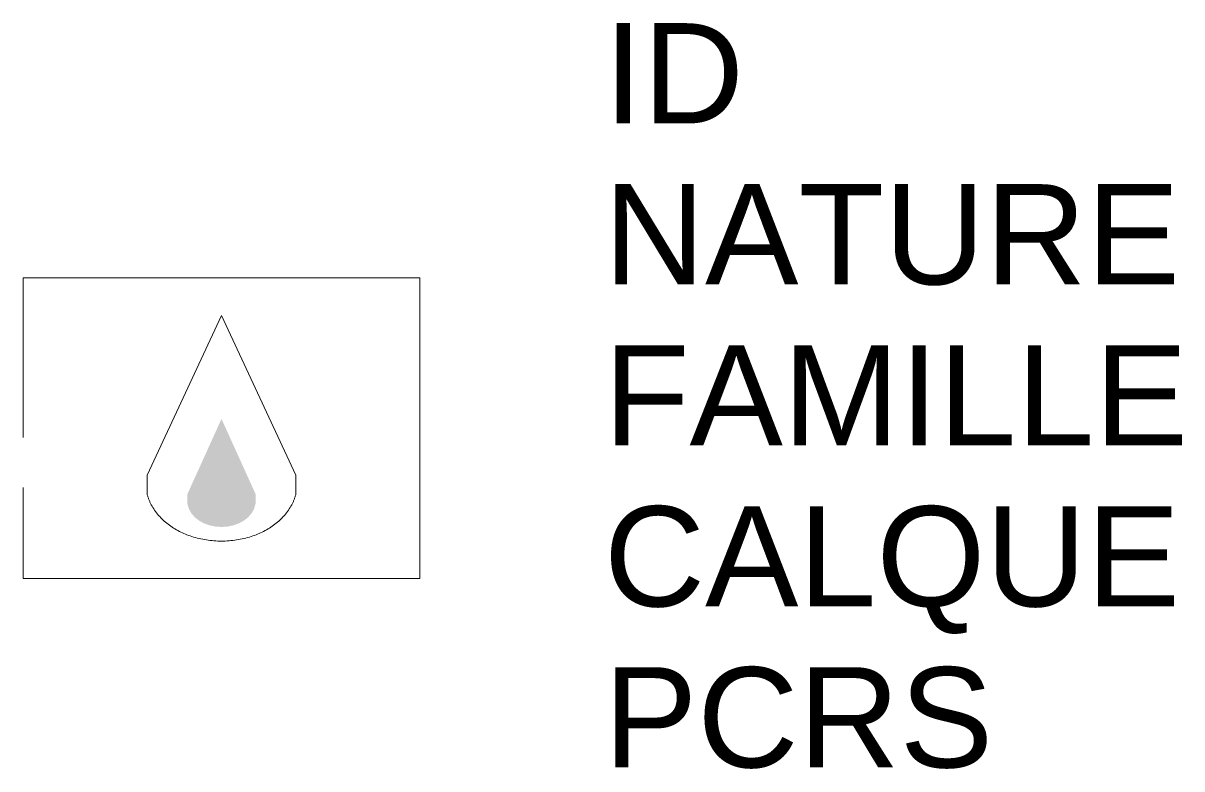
# Model space of a CAD drawing. Header units: metres. Extents: x 3247.65 to 3249.96, y 1838.88 to 1840.37.
import ezdxf

# ---------------------------------------------------------------- set-up
doc = ezdxf.new("R2010")
doc.units = ezdxf.units.M
doc.linetypes.add('Socle_Continu', pattern=[2.5, 2.5, 0])
doc.layers.add('GAZFL_SCS', color=40, linetype='Socle_Continu', lineweight=13)
doc.styles.get("Standard").update_dxf_attribs({"font": 'arial.ttf'})

msp = doc.modelspace()

# ---------------------------------------------------------------- hatches: boundary and pattern name
at = {"layer": 'GAZFL_SCS', "linetype": 'Socle_Continu'}
h = msp.add_hatch(color=256, dxfattribs=at)
edge = h.paths.add_edge_path()
edge.add_line((3248.0492, 1839.5783), (3247.9813, 1839.4283))
edge.add_line((3247.9813, 1839.4283), (3247.9813, 1839.4095))
edge.add_ellipse((3248.0492, 1839.4144), major_axis=(-0.0682, 0), ratio=0.758629, start_angle=5.446, end_angle=174.554)
edge.add_line((3248.1172, 1839.4095), (3248.1172, 1839.4283))
edge.add_line((3248.1172, 1839.4283), (3248.0492, 1839.5783))

# ---------------------------------------------------------------- linework, layer by layer
at = {"layer": 'GAZFL_SCS', "linetype": 'Socle_Continu', "flags": 128}
msp.add_lwpolyline([(3247.6538, 1839.2595), (3248.4447, 1839.2595), (3248.4447, 1839.8595), (3247.6538, 1839.8595)], close=True, dxfattribs=at)
at = {"layer": 'GAZFL_SCS', "linetype": 'Socle_Continu'}
msp.add_lwpolyline([(3248.1975, 1839.4283), (3248.1975, 1839.4658), (3248.0492, 1839.7845), (3247.901, 1839.4658), (3247.901, 1839.4283, 0.066358), (3247.9092, 1839.4069, 0.1059), (3247.9426, 1839.368, 0.086348), (3247.9899, 1839.3436, 0.076263), (3248.0492, 1839.3345, 0.076263), (3248.1086, 1839.3436, 0.086348), (3248.1558, 1839.368, 0.1059), (3248.1893, 1839.4069, 0.066358)], format="xyb", close=True, dxfattribs=at)

# ---------------------------------------------------------------- texts
at = {"layer": 'GAZFL_SCS', "linetype": 'Socle_Continu', "flags": 9}
for tag, p, s in [('ID', (3248.8116, 1840.168), 'JP_0706'), ('NATURE', (3248.8116, 1839.8467), "Trappe d'accès gaz"), ('FAMILLE', (3248.8116, 1839.5254), 'Gaz'), ('CALQUE', (3248.8116, 1839.2041), 'GAZFL_SCS'), ('PCRS', (3248.8116, 1838.8828), 'AffleurantSymbole')]:
    msp.add_attdef(tag, p, s, height=0.2, dxfattribs=at)

doc.saveas('drawing.dxf')
